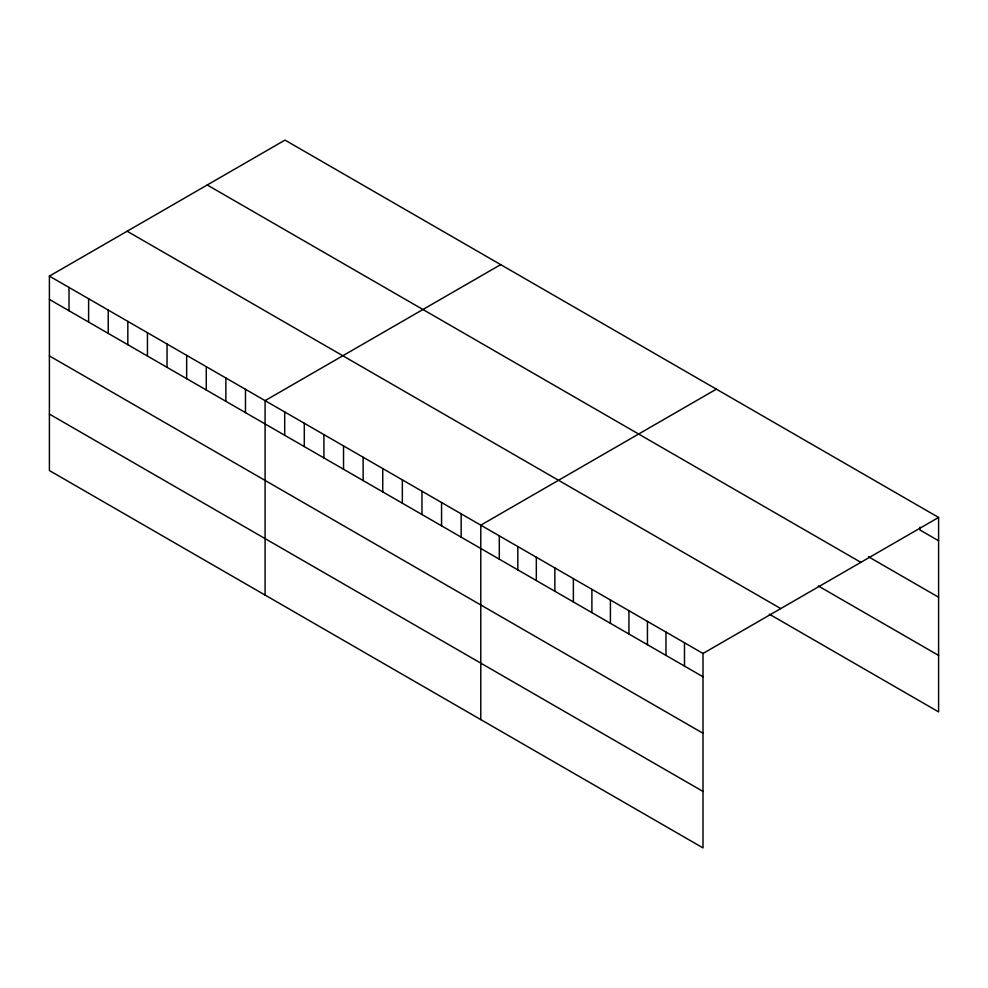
<?xml version="1.0" encoding="UTF-8"?>
<svg xmlns="http://www.w3.org/2000/svg" width="988" height="988" viewBox="0 0 988 988"><rect width="100%" height="100%" fill="white"/><g stroke="black" fill="none" stroke-linecap="round" stroke-linejoin="round"><path stroke-width="1.48" d="M49.4 276.109L703.011 653.463L703.011 847.902L49.4 470.547L49.4 276.109L284.989 140.098L938.6 517.453L938.6 711.891L769.282 614.141M500.681 264.623L265.093 400.634L265.093 595.072M716.374 389.149L480.786 525.171L480.786 719.61M703.011 653.463L938.6 517.453M938.6 540.769L920.075 530.074L920.075 527.16M868.489 556.763L938.6 597.234M207.245 184.978L860.857 562.333M818.225 585.921L938.6 655.415M127.143 231.229L780.755 608.583M49.4 299.426L703.011 676.78M49.4 355.902L703.011 733.257M49.4 414.083L703.011 791.437M684.486 642.78L684.486 666.097M665.974 632.085L665.974 655.402M647.449 621.39L647.449 644.707M628.936 610.695L628.936 634.012M610.411 600.012L610.411 623.329M591.898 589.317L591.898 612.634M573.373 578.622L573.373 601.939M554.861 567.939L554.861 591.244M536.336 557.244L536.336 580.561M517.823 546.549L517.823 569.866M499.298 535.854L499.298 559.171M461.174 513.846L461.174 537.163M441.562 502.522L441.562 525.838M421.962 491.209L421.962 514.526M402.351 479.884L402.351 503.201M382.739 468.559L382.739 491.876M363.127 457.246L363.127 480.563M343.528 445.921L343.528 469.238M323.916 434.596L323.916 457.913M304.304 423.284L304.304 446.601M284.705 411.959L284.705 435.276M245.481 389.321L245.481 412.638M225.869 377.996L225.869 401.313M206.27 366.671L206.27 389.988M186.658 355.359L186.658 378.676M167.046 344.034L167.046 367.351M147.447 332.709L147.447 356.026M127.835 321.396L127.835 344.713M108.223 310.071L108.223 333.388M88.611 298.747L88.611 322.063M69.012 287.434L69.012 310.751"/></g></svg>
